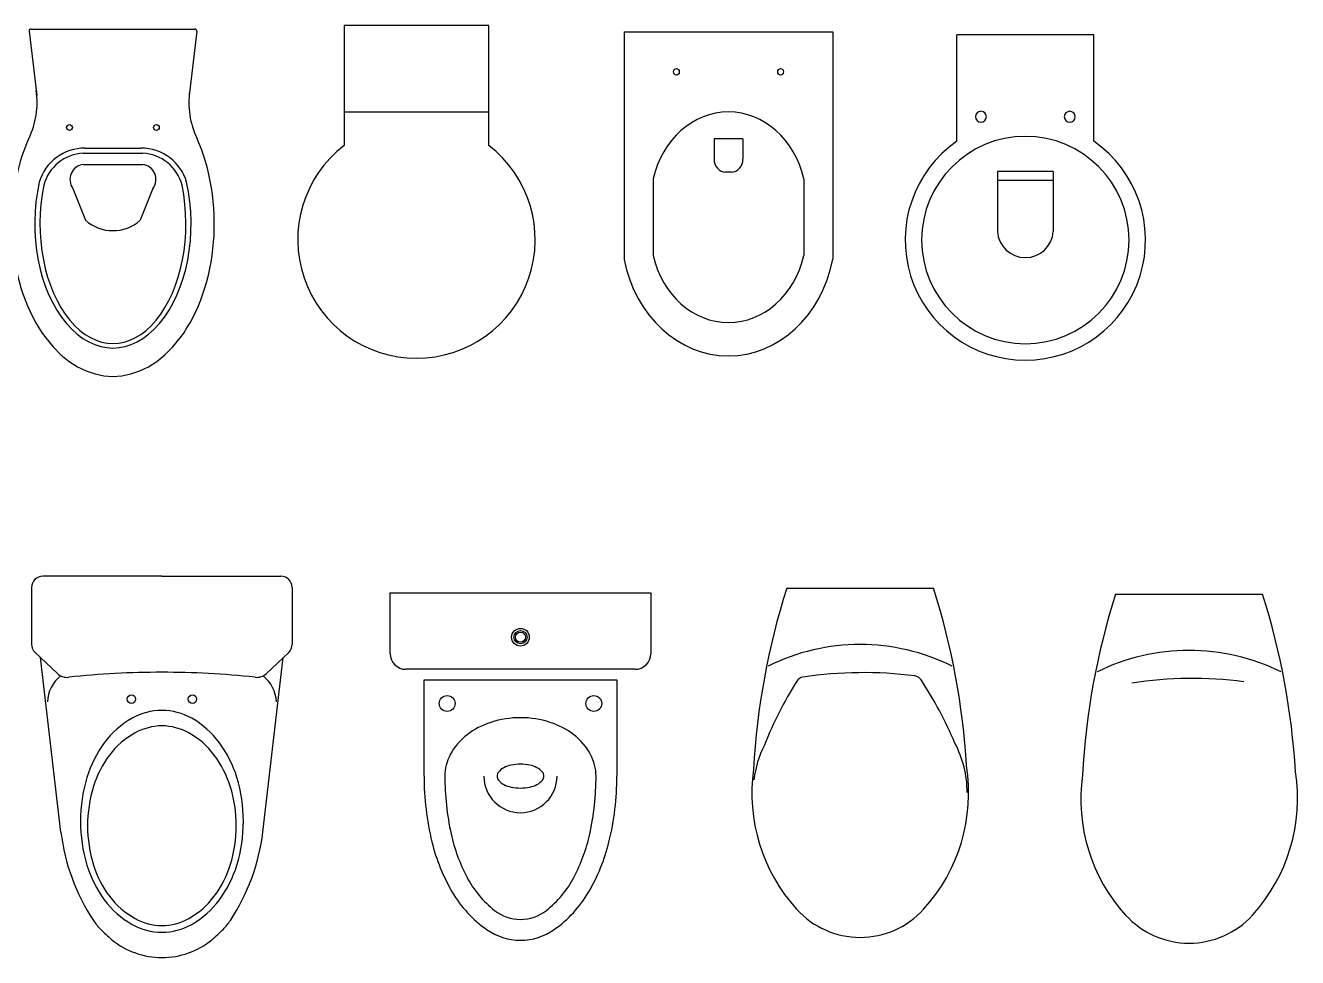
# Model space of a CAD drawing. Header units: inches. Extents: x -4069 to 370, y 13184 to 18341.
# Drawn here: x -2194 to 3, y 14351 to 15961 of the extents above; entities that cross this region are included whole.
import ezdxf

# ---------------------------------------------------------------- set-up
doc = ezdxf.new("R2010")
doc.units = ezdxf.units.IN
doc.header["$MEASUREMENT"] = 0
doc.layers.add('freecads.com', color=7, linetype='Continuous')

msp = doc.modelspace()

# ---------------------------------------------------------------- linework, layer by layer
at = {"layer": 'freecads.com'}
for p, q in [((-2187.335797340587, 15951.59782611509), (-2174.260970004558, 15840.46179375921)), ((-2184.356345527623, 15954.9483498578), (-1901.103607681347, 15954.9483498578)), ((-1898.124155868267, 15951.59782611509), (-1911.198983204289, 15840.46179375921)), ((-1393.712282356624, 15961.23137859668), (-1643.712282356624, 15961.23137859668)), ((-1643.712282356624, 15961.23137859668), (-1643.712282356624, 15753.71214668959)), ((-1393.712282356624, 15753.71214668959), (-1393.712282356624, 15961.23137859668)), ((-1159.942992999619, 15950.34905487623), (-1159.942992999619, 15556.61709620568)), ((-1159.942992999619, 15950.34905487623), (-799.9429929996186, 15950.34905487623)), ((-799.9429929996186, 15950.34905487623), (-799.9429929996186, 15556.61709620563)), ((-349.0952370975283, 15944.84231884613), (-585.6463981080451, 15944.84231884613)), ((-585.6463981080451, 15761.03429840137), (-585.6463981080451, 15944.84231884613)), ((-349.0952370975283, 15761.03429840137), (-349.0952370975283, 15944.84231884613)), ((-1393.712282356624, 15811.23137859668), (-1643.712282356624, 15811.23137859668)), ((-2091.130119078603, 15749.42147829066), (-1994.329834130243, 15749.42147829066)), ((-1004.942992999619, 15765.57002088798), (-1004.942992999619, 15730.93084563836)), ((-954.9429929996186, 15765.57002088798), (-1004.942992999619, 15765.57002088798)), ((-954.9429929996186, 15765.57002088798), (-954.9429929996186, 15730.93084563836)), ((-2094.035011838205, 15740.30293969357), (-1991.424941370642, 15740.30293969357)), ((-2094.035011838205, 15721.07758121294), (-1991.424941370642, 15721.07758121294)), ((-974.9429929996186, 15707.83806213862), (-984.9429929996186, 15707.83806213862)), ((-515.5913231798913, 15709.17027342207), (-515.5913231798913, 15605.18213579563)), ((-419.1503120257403, 15709.17027342207), (-515.5913231798913, 15709.17027342207)), ((-419.1503120257403, 15709.17027342207), (-419.1503120257403, 15605.18213579563)), ((-1109.942992999619, 15696.32843637904), (-1109.942992999619, 15563.54493125564)), ((-849.9429929996186, 15696.32843637906), (-849.9429929996186, 15563.54493125549)), ((-419.1503120257403, 15693.46700822886), (-515.5913231798913, 15693.46700822886)), ((-2111.84034147326, 15679.57449114194), (-2089.9119410149, 15624.6247667784)), ((-1973.619611735594, 15679.57449114194), (-1995.548012193962, 15624.6247667784)), ((-1958.219602492005, 15009.67334734172), (-2163.815825306352, 15009.67335687814)), ((-1958.219602492005, 15009.67334734172), (-1752.6233796776, 15009.67335687814)), ((-2183.219600213233, 14990.26958377133), (-2183.219604770718, 14892.01412089775)), ((-1733.219604770777, 14990.26958377133), (-1733.219600213233, 14892.01412089775)), ((-1564.124415721984, 14875.88211198257), (-1564.124415721984, 14980.88211198228)), ((-1564.124415721984, 14980.88211198228), (-1114.124415722275, 14980.88211198228)), ((-1114.124415722275, 14980.88211198228), (-1114.124415722275, 14875.88211198257)), ((-2177.114493151144, 14877.88429252475), (-2138.595278450819, 14841.6309106139)), ((-1739.324711832807, 14877.88429252475), (-1777.843926533133, 14841.6309106139)), ((-2132.513186150936, 14567.45176765513), (-2167.803477864953, 14869.12098320574)), ((-1783.926018833074, 14567.45176765513), (-1748.635727118999, 14869.12098320574)), ((-1141.124415722217, 14848.88211198257), (-1537.124415722043, 14848.88211198257)), ((-1505.624415722043, 14664.38211198268), (-1505.624415722043, 14830.88211198262)), ((-1505.624415722043, 14830.88211198262), (-1172.624415722217, 14830.88211198262)), ((-1172.624415722217, 14830.88211198262), (-1172.624415722217, 14664.38211198268))]:
    msp.add_line(p, q, dxfattribs=at)
at = {"layer": 'freecads.com', "ltscale": 50}
msp.add_line((-311.5311310998004, 14978.73446034289), (-57.82259878505283, 14978.73446034289), dxfattribs=at)
at = {"layer": 'freecads.com', "elevation": -2.050213456013184e-07}
msp.add_lwpolyline([(-879.482112309408, 14988.81351287748), (-625.7735854075072, 14988.81351287748)], dxfattribs=at)
at = {"layer": 'freecads.com'}
for centre, radius in [((-2117.729976604474, 15784.94834985779), 4.999999999995453), ((-1967.72997660438, 15784.94834985779), 4.999999999995453), ((-1339.124415722159, 14904.38211198233), 15.24873275095633), ((-1339.124415722159, 14904.38211198233), 15.24873275333842), ((-1339.124415722159, 14904.38211198233), 15.24873275032322), ((-1339.124415722159, 14904.38211198233), 11.46638187455203), ((-1339.124415722159, 14904.38211198233), 8.595313674423195), ((-2010.917730028166, 14797.36946280959), 7.276415252560302), ((-1905.521474955785, 14797.36946280959), 7.276415252560302), ((-1465.710188133591, 14789.81364191697), 13.64079165711296), ((-1212.538643310552, 14789.81364191697), 13.64079165711296)]:
    msp.add_circle(centre, radius, dxfattribs=at)
for centre, radius, start, end in [((-2184.356345527623, 15951.94834985782), 2.999999999985903, 90, 186.7098368081649), ((-1901.103607681347, 15951.94834985782), 3.000000000108966, 353.2901631922552, 90), ((-2316.159357501791, 15828.03138442691), 142.4418037321335, 334.1507967917578, 8.413298709228652), ((-1769.300595707056, 15828.03138442691), 142.4418037321388, 171.5867012907713, 205.8492032082421), ((-544.122765931359, 15803.45508528639), 9.474928937663208, 90, 270), ((-544.122765931359, 15803.45508528639), 9.474928937663208, 270, 90), ((-390.6188692744472, 15803.45508528639), 9.474928937663208, 90, 270), ((-390.6188692744472, 15803.45508528639), 9.474928937663208, 270, 90), ((-2091.130119078603, 15667.20849170192), 82.21298658872911, 90, 163.5436408490068), ((-1994.329834130243, 15667.20849170192), 82.21298658875403, 16.45635915099317, 90), ((-1518.712282356624, 15591.23137859668), 205.0000000000573, 127.5718693240234, 52.42813067597663), ((-467.3708176027867, 15590.54342751337), 207.5000000000038, 124.7504208379592, 55.24957916204085), ((-467.3708176027867, 15590.54342751337), 179.0912785845721, 90, 270), ((-467.3708176027867, 15590.54342751337), 179.0912785845721, 270, 90), ((-2091.130119078603, 15667.20849170192), 73.15214780954041, 92.27583022520226, 165.8251264652955), ((-1994.329834130243, 15667.20849170192), 73.15214780954182, 14.17487353470455, 87.72416977479774), ((-2090.914869150351, 15695.16810575814), 26.09667045305386, 96.86676439104036, 216.6933957256052), ((-1994.545084058511, 15695.16810575814), 26.0966704530568, 323.3066042743948, 83.13323560895962), ((-2042.72997660454, 15677.69322982238), 71.00985519961945, 228.3604316876907, 311.6395683123093), ((-467.3708176027867, 15608.63491990829), 48.34396421724612, 184.0956205323724, 355.9043794676276), ((-2163.815826206388, 14990.2695828713), 19.40377400684522, 89.99999734196251, 179.9999973419625), ((-1752.623378777593, 14990.26958287133), 19.40377400681611, 2.658037484619218e-06, 90.00000265803749), ((-2163.815830764135, 14892.01411999769), 19.40377400658328, 179.9999973419625, 226.735701931118), ((-1752.623374219816, 14892.01411999769), 19.40377400658328, 313.2642980688819, 2.658037484619218e-06), ((-1537.124415721984, 14875.88211198254), 26.99999999998545, 180, 270), ((-1141.124415722217, 14875.88211198254), 26.9999999999709, 270, 0), ((-2097.400226771315, 14791.12373240133), 58.4520698094694, 127.3199411137403, 178.632700236382), ((-2121.972424197018, 14859.29239911988), 24.25381330409851, 226.7352283587299, 276.6326369478954), ((-1958.313954578603, 13332.07951272518), 1511.703987495683, 89.99642391905456, 96.10828148216194), ((-1958.125250405406, 13332.07951272518), 1511.703987495683, 83.89171851783806, 90.00357608094546), ((-1794.466780786963, 14859.29239911994), 24.25381330416084, 263.3673630521046, 313.26477164127), ((-1819.038978212637, 14791.12373240133), 58.4520698094694, 1.367299763618008, 52.68005888625971), ((-1934.634884417239, 14631.50984126388), 152.6629838322405, 119.4311426539799, 143.7147302168323), ((-1958.219618093695, 14673.31285676454), 104.6657780017098, 89.99999734196251, 119.4311426539799), ((-1958.219586890285, 14673.31285676466), 104.6657780015941, 60.56885734602006, 90.00000265803749), ((-1981.804320566742, 14631.50984126374), 152.6629838323501, 36.2852697831677, 60.56885734602006), ((-1339.124415722217, 14597.16250107764), 168.169292518284, 90, 107.766464955553), ((-1339.124415722043, 14597.16250107744), 168.1692925184761, 72.23353504444702, 90), ((-1937.399554271782, 14617.1400136168), 139.2111031731844, 118.8658127346967, 143.0785837604164), ((-1957.021301601439, 14652.7349294985), 98.5661649287497, 90.69658056712541, 118.8658127346967), ((-1959.417903382542, 14652.73492949838), 98.5661649288657, 61.13418726530326, 89.30341943287459), ((-1979.039650712199, 14617.14001361695), 139.2111031730738, 36.92141623958355, 61.13418726530326), ((-1349.688232703549, 14630.13122303334), 133.5494881195681, 107.766464955553, 127.7241302007088), ((-1328.560598740652, 14630.13122303328), 133.5494881196001, 52.27586979929123, 72.23353504444702), ((-1897.447066279194, 14604.20738984997), 198.7971107999914, 143.7147302168323, 163.085157759206), ((-2018.992138704758, 14604.20738984997), 198.7971107999914, 16.91484224079404, 36.2852697831677), ((-1365.881002969698, 14651.06399355768), 107.0846682501979, 127.7241302007088, 151.8325758182162), ((-1312.367828474446, 14651.06399355783), 107.084668250035, 28.16742418178383, 52.27586979929123), ((-1906.504415552925, 14593.92522409553), 177.8561034833689, 143.0785837590824, 162.7116363363026), ((-2009.934789431085, 14593.92522409553), 177.8561034833689, 17.28836366369737, 36.92141624091761), ((-1390.753134147155, 14664.38211198277), 78.87128157485859, 151.8325758182162, 180), ((-1287.495697296989, 14664.38211198265), 78.87128157483193, 0, 28.16742418178383), ((-1354.476263478813, 14653.12186472608), 29.00183815573324, 117.0457288906895, 140.946252766227), ((-1345.220103617357, 14634.99141517588), 49.35840211610373, 101.9403644620641, 117.0457288906895), ((-1339.124415722275, 14606.16596264111), 78.82133008922092, 90, 101.9403644620641), ((-1339.124415721984, 14606.16596264079), 78.82133008952951, 78.05963553793595, 90), ((-1333.028727826844, 14634.99141517576), 49.35840211618987, 62.95427110931051, 78.05963553793595), ((-1323.772567965389, 14653.12186472605), 29.00183815573628, 39.05374723377303, 62.95427110931051), ((-1838.779967971124, 14586.36636090864), 260.1170157051241, 163.085157759206, 179.9999973419625), ((-2077.659237012827, 14586.36636090864), 260.1170157051241, 2.658037484619218e-06, 16.91484224079404), ((-1024.514825526981, 14664.3821119826), 481.1095901950316, 180, 193.6726616353388), ((-1001.663026740549, 14664.38211198248), 467.9613889814648, 180, 192.3201403395236), ((-1339.124415722101, 14664.38211198268), 63.13235473746317, 180, 0), ((-1368.354870741612, 14664.38211198265), 11.12982350055245, 140.946252766227, 180), ((-1368.35487074167, 14664.38211198271), 11.12982350052718, 180, 219.053747233773), ((-1354.476263478638, 14675.64235923929), 29.00183815584132, 219.053747233773, 242.9542711093105), ((-1323.772567965505, 14675.64235923926), 29.00183815581448, 297.0457288906895, 320.946252766227), ((-1309.893960702531, 14664.38211198265), 11.12982350052718, 0, 39.05374723377303), ((-1309.893960702473, 14664.38211198271), 11.12982350049424, 320.946252766227, 0), ((-1676.585804703478, 14664.38211198274), 467.961388981319, 347.6798596604764, 0), ((-1653.734005917337, 14664.38211198262), 481.1095901951485, 346.3273383646612, 0), ((-1857.799355523784, 14578.76613771957), 228.8657179907898, 162.7116363363026, 179.9999973419625), ((-2058.639849460196, 14578.76613771939), 228.8657179908189, 2.658037484619218e-06, 17.28836366369737), ((-1345.220103617357, 14693.77280878949), 49.35840211616742, 242.9542711093105, 258.0596355379359), ((-1339.124415722275, 14722.59826132406), 78.82133008906385, 258.0596355379359, 270), ((-1339.124415721984, 14722.59826132461), 78.82133008961738, 270, 281.9403644620641), ((-1333.028727826786, 14693.77280878949), 49.35840211614261, 281.9403644620641, 297.0457288906895), ((-1838.779967971503, 14586.36636090859), 260.1170157047451, 179.9999973419625, 196.9148369246431), ((-2077.659237012449, 14586.36636090859), 260.1170157047451, 343.0851630753569, 2.658037484619218e-06), ((-1781.956145445096, 14609.98107808762), 353.1274288897753, 186.9172750924783, 213.4994599693961), ((-1857.799355523261, 14578.76613771899), 228.8657179913162, 179.9999973419625, 197.2883583477768), ((-2058.639849460691, 14578.76613771899), 228.8657179913162, 342.7116416522232, 2.658037484619218e-06), ((-2134.483059538885, 14609.98107808748), 353.1274288897192, 326.5005400306039, 353.0827249075217), ((-1168.661326552981, 14627.90909635393), 297.026568042915, 192.3201403395236, 207.8014587795972), ((-1509.587504891162, 14627.90909635381), 297.0265680428324, 332.1985412204028, 347.6798596604764), ((-1179.880251460076, 14626.58663163079), 321.2130176539171, 193.6726616353388, 210.4257838041316), ((-1498.368579984592, 14626.58663163076), 321.2130176543282, 329.5742161981564, 346.3273383646612), ((-1897.447067933717, 14568.52533741043), 198.7971108007258, 196.9148369246431, 216.2852644678267), ((-1906.50441695864, 14563.60705586136), 177.8561034839543, 197.2883583477768, 216.9214109245382), ((-2009.934788025312, 14563.60705586136), 177.8561034839543, 323.0785890754618, 342.7116416522232), ((-2018.992137050263, 14568.52533741057), 198.7971108007884, 323.7147355321733, 343.0851630753569), ((-1273.751428554191, 14572.497951662), 178.2228454805007, 207.8014587795972, 231.8476213943603), ((-1404.497402890011, 14572.497951662), 178.222845480496, 308.1523786056397, 332.1985412204028), ((-1937.399557831443, 14540.39226920598), 139.2111031733713, 216.9214109245382, 241.1341819491083), ((-1979.039647152538, 14540.39226920612), 139.2111031734847, 298.8658180508917, 323.0785890754618), ((-1277.833245300171, 14569.05868286736), 207.6161255698439, 210.4257838018436, 234.8053506727083), ((-1400.415586143798, 14569.0586828673), 207.6161255696454, 305.1946493272918, 329.5742161958684), ((-1934.634888605251, 14541.22288944541), 152.6629838318508, 216.2852644678267, 240.5688520297443), ((-1981.80431637873, 14541.22288944526), 152.6629838317383, 299.4311479702557, 323.7147355321733), ((-1339.124415722217, 14489.28147502998), 72.3993630471814, 231.8476213943603, 270), ((-1339.124415722101, 14489.28147503013), 72.39936304733348, 270, 308.1523786056397), ((-1998.951378153848, 14464.82875405913), 92.07208837538013, 212.7058677217652, 224.7682101635301), ((-1957.021308463685, 14504.7973551447), 98.56616492881538, 241.1341819491083, 269.3034234235614), ((-1959.417896520325, 14504.7973551447), 98.56616492881538, 270.6965765764386, 298.8658180508917), ((-1917.487826830104, 14464.82875405913), 92.07208837538013, 315.2317898364699, 327.2941322782348), ((-1846.608940065526, 14615.94355047655), 306.6505125912634, 224.7682101635301, 229.8316959103077), ((-1958.219626159735, 14499.41987613316), 104.6657780017414, 240.5688520297443, 269.9999973419625), ((-1958.219578824217, 14499.41987613316), 104.6657780017414, 270.0000026580375, 299.4311479702557), ((-2069.830264918426, 14615.94355047655), 306.6505125912634, 310.1683040896923, 315.2317898364699), ((-1339.124415722043, 14482.15568174361), 101.273569760815, 234.8053506727083, 270), ((-1339.124415722217, 14482.15568174373), 101.2735697609477, 270, 305.1946493272918), ((-1958.173923670671, 14487.4784150626), 136.5410583333261, 230.8338901339854, 269.9669556363451), ((-1958.265281313281, 14487.4784150626), 136.5410583333261, 270.0330443636549, 309.1661098660146), ((-1958.326093920252, 14487.99404509686), 137.056685325951, 270.0306938777523, 270.0445181502931), ((-1958.113111063729, 14487.99404533814), 137.0566855672217, 269.9554818513744, 269.9693061222477)]:
    msp.add_arc(centre, radius, start, end, dxfattribs=at)
at = {"layer": 'freecads.com', "ltscale": 50}
for centre, radius, start, end in [((314.1350443973424, 14609.2949584433, -2.050213456013184e-07), 1252.5, 162.3615898642697, 176.9455956734862), ((-1819.390742114258, 14609.2949584433, -2.050213456013184e-07), 1252.499999999993, 3.331023053261793, 17.63841013573026), ((882.0860282854337, 14599.21591429061), 1252.499999981872, 162.3615902682511, 176.9455967973277), ((-1251.439758170287, 14599.215914231), 1252.499999996041, 3.331021937469299, 17.63840973492925), ((-752.6278488286553, 14534.18111641045, -2.050213456013184e-07), 357.5261210226989, 63.60039878199355, 116.3996012180065), ((-184.6768649442893, 14524.10207220561), 357.5261210226989, 63.60039879467123, 116.3996012053288), ((-268.0882960618255, 14458.03599202718, -2.050213456013184e-07), 700.0000000000003, 148.0546453636573, 158.1884689598448), ((-849.3471741736648, 14820.47649277832, -2.050213456013184e-07), 15, 98.58515199827178, 148.0546453636573), ((-747.090989789438, 14143.15184924837, -2.050213456013184e-07), 700.0000000000003, 82.69248125991933, 98.58515199827178), ((-659.962572282624, 14822.58811467971, -2.050213456013184e-07), 15, 33.1922136511482, 82.69248125991933), ((-1233.197102504295, 14447.58521687325, -2.050213456013184e-07), 700.0000000000003, 23.04213303842648, 33.1922136511482), ((-179.1400059013467, 14133.07280503607), 700.0000000000002, 82.69248129011655, 98.58515174524638), ((-752.6278488286553, 14635.60523858006, -2.050213456013184e-07), 184.7956082771807, 153.4779516806899, 173.0273046356926), ((-752.6278488286553, 14635.60523858006, -2.050213456013184e-07), 184.7956082771807, 0.1290633370231499, 27.72267602561664), ((-641.714696081799, 14634.49803283151, -2.050213456013184e-07), 297.7818963615499, 171.9821052396356, 222.2029491563544), ((-864.1124557540534, 14635.35411071117, -2.050213456013184e-07), 298.7804980134742, 317.7019121565489, 8.995581198825562), ((-73.76371219370776, 14624.41898867882), 297.781896358371, 171.9821067922735, 222.2029487419912), ((-296.1614718100827, 14625.27506655848), 298.7804979843385, 317.7019129025425, 8.995580320915382), ((-752.6278488286553, 14533.91772476669, -2.050213456013184e-07), 148.0550589890831, 222.2029490867039, 317.7019125106416), ((-184.6768649442893, 14523.83868056184), 148.0550589512848, 222.202948557829, 317.7019136604191)]:
    msp.add_arc(centre, radius, start, end, dxfattribs=at)
at = {"layer": 'freecads.com'}
for centre, major_axis, ratio, start_param, end_param in [((-1069.942992999619, 15881.070704377), (5.703646292104855e-11, -5.773195874935482), 0.8660714287744269, 4.712388980376133, 10.99557428755572), ((-889.9429929996186, 15881.070704377), (5.703646292104855e-11, -5.773195874935482), 0.8660714287744269, 4.712388980376133, 10.99557428755572), ((-979.9429929996186, 15656.49338484204), (4.994795791555931e-14, -155.2989690357353), 0.8660714287744544, 1.830201401093585, 4.452983906086), ((-2042.729976604431, 15618.75269459185), (-4.846275684686261e-14, -263.8247693319045), 0.6633190675887967, 4.1078275890531, 8.458543025306072), ((-984.9429929996186, 15730.93084563836), (9.322556062964753e-12, 23.09278349974193), 0.8660714287744269, 1.570796326795246, 3.141592653590259), ((-974.9429929996186, 15730.93084563836), (9.314072005345355e-12, -23.09278349974193), 0.8660714287744269, -4.658495811327157e-13, 1.570796326794547), ((-2042.729976604431, 15618.75269459185), (-3.945351201611773e-14, -214.7796449111752), 0.6285511834970294, 4.371799936499798, 8.194570677867214), ((-2042.729976604431, 15618.75269459185), (-3.800803363031469e-14, -206.9106538235701), 0.6088715202289964, 4.385853140454062, 8.18051747391775), ((-979.9429929996186, 15603.37998279257), (2.602117680722819e-11, 213.0309277850902), 0.8660714287744605, 1.792110769142123, 4.491074538037743), ((-979.9429929996186, 15603.37998279257), (4.994795791555931e-14, -155.2989690357353), 0.8660714287744544, -1.311391252496208, 1.311391252496207)]:
    msp.add_ellipse(centre, major_axis=major_axis, ratio=ratio, start_param=start_param, end_param=end_param, dxfattribs=at)

doc.saveas('drawing.dxf')
